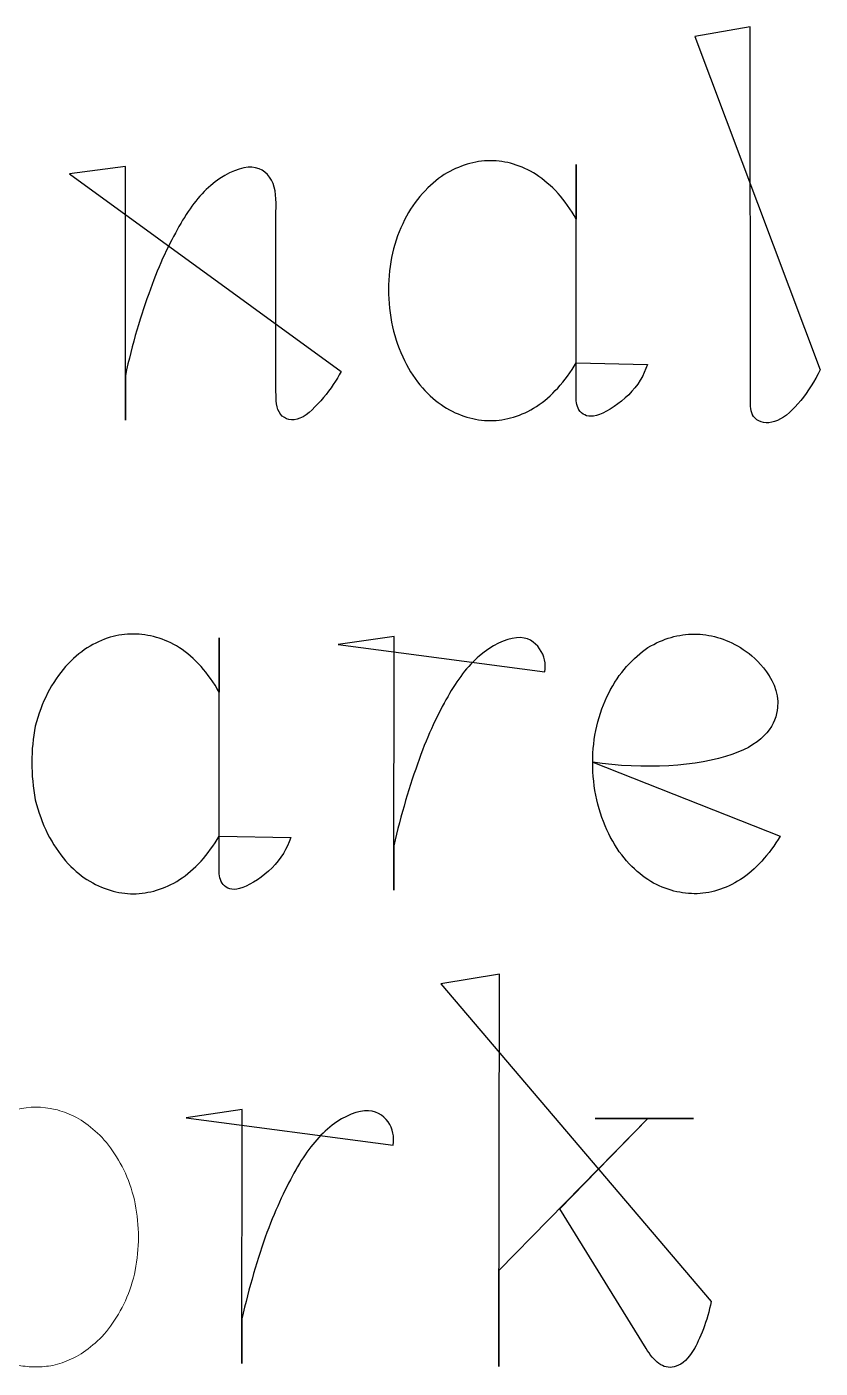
# Model space of a CAD drawing. Header units: centimetres. Extents: x -9.8 to 9.8, y -7.3 to 7.3.
# Drawn here: x -6.266 to -5.699, y 6.358 to 7.317 of the extents above; entities that cross this region are included whole.
import ezdxf

# ---------------------------------------------------------------- set-up
doc = ezdxf.new("R2010")
doc.units = ezdxf.units.CM
doc.header["$MEASUREMENT"] = 0
doc.layers.add('Layer 1', color=7, linetype='Continuous')

msp = doc.modelspace()

# ---------------------------------------------------------------- linework, layer by layer
at = {"layer": 'Layer 1', "color": 7}
for points, knots in [([(-5.78863, 7.31009), (-5.78863, 7.31009), (-5.74921, 7.31694), (-5.74921, 7.31694), (-5.74921, 7.31694), (-5.74921, 7.31694), (-5.74881, 7.0472), (-5.74881, 7.0472), (-5.74881, 7.0472), (-5.74881, 7.0432), (-5.74804, 7.03863), (-5.74442, 7.03617), (-5.74442, 7.03617), (-5.7408, 7.03368), (-5.73508, 7.03313), (-5.72955, 7.03561), (-5.72955, 7.03561), (-5.72365, 7.0381), (-5.71831, 7.04342), (-5.71299, 7.0499), (-5.71299, 7.0499), (-5.70786, 7.05638), (-5.70307, 7.06382), (-5.6991, 7.07181), (-5.6991, 7.07181), (-5.6991, 7.07181), (-5.78863, 7.31009), (-5.78863, 7.31009)], [0, 0, 0, 0, 0.125, 0.125, 0.125, 0.125, 0.25, 0.25, 0.25, 0.25, 0.375, 0.375, 0.375, 0.375, 0.5, 0.5, 0.5, 0.5, 0.625, 0.625, 0.625, 0.625, 0.75, 0.75, 0.75, 0.75, 1, 1, 1, 1]), ([(-5.78863, 7.31009), (-5.78863, 7.31009), (-5.78863, 7.31009), (-5.78863, 7.31009), (-5.78863, 7.31009), (-5.78863, 7.31009), (-5.78863, 7.31009), (-5.78863, 7.31009)], [0, 0, 0, 0, 0.333333, 0.333333, 0.333333, 0.333333, 1, 1, 1, 1]), ([(-5.87341, 7.07673), (-5.87722, 7.07025), (-5.8818, 7.06416), (-5.88656, 7.05882), (-5.88656, 7.05882), (-5.89132, 7.05369), (-5.89648, 7.04911), (-5.9018, 7.04567), (-5.9018, 7.04567), (-5.90714, 7.04205), (-5.91265, 7.03977), (-5.91818, 7.03805), (-5.91818, 7.03805), (-5.92371, 7.03633), (-5.92924, 7.03556), (-5.93474, 7.03556), (-5.93474, 7.03556), (-5.94598, 7.03556), (-5.95723, 7.03879), (-5.96808, 7.04564), (-5.96808, 7.04564), (-5.97321, 7.04908), (-5.97837, 7.05345), (-5.98332, 7.05898), (-5.98332, 7.05898), (-5.98808, 7.06451), (-5.99247, 7.07099), (-5.99607, 7.0784), (-5.99607, 7.0784), (-5.99967, 7.08581), (-6.00274, 7.09401), (-6.00464, 7.10258), (-6.00464, 7.10258), (-6.00655, 7.11134), (-6.0075, 7.12031), (-6.0075, 7.12925), (-6.0075, 7.12925), (-6.0075, 7.13819), (-6.00655, 7.14698), (-6.00464, 7.15515), (-6.00464, 7.15515), (-6.00273, 7.16372), (-5.99969, 7.17171), (-5.99607, 7.17896), (-5.99607, 7.17896), (-5.99245, 7.18602), (-5.98808, 7.19248), (-5.98332, 7.19782), (-5.98332, 7.19782), (-5.97837, 7.20335), (-5.97303, 7.20774), (-5.96771, 7.21134), (-5.96771, 7.21134), (-5.96237, 7.21457), (-5.95686, 7.21706), (-5.95133, 7.21877), (-5.95133, 7.21877), (-5.94599, 7.2203), (-5.94048, 7.22126), (-5.93477, 7.22126), (-5.93477, 7.22126), (-5.92374, 7.22126), (-5.91268, 7.21803), (-5.90201, 7.21136), (-5.90201, 7.21136), (-5.89667, 7.20774), (-5.89135, 7.20337), (-5.8864, 7.19784), (-5.8864, 7.19784), (-5.88164, 7.19271), (-5.87725, 7.18622), (-5.87344, 7.17956), (-5.87344, 7.17956), (-5.87344, 7.17956), (-5.87343, 7.21844), (-5.87343, 7.21844), (-5.87343, 7.21844), (-5.87343, 7.21844), (-5.87343, 7.05099), (-5.87343, 7.05099), (-5.87343, 7.05099), (-5.87343, 7.04737), (-5.87248, 7.04356), (-5.86962, 7.04109), (-5.86962, 7.04109), (-5.86695, 7.0386), (-5.86295, 7.03765), (-5.85666, 7.03995), (-5.85666, 7.03995), (-5.85057, 7.04223), (-5.84219, 7.04776), (-5.83589, 7.05405), (-5.83589, 7.05405), (-5.82941, 7.06053), (-5.82504, 7.06778), (-5.82255, 7.07556), (-5.82255, 7.07556), (-5.82255, 7.07556), (-5.87341, 7.07673), (-5.87341, 7.07673)], [0, 0, 0, 0, 0.038462, 0.038462, 0.038462, 0.038462, 0.076923, 0.076923, 0.076923, 0.076923, 0.115385, 0.115385, 0.115385, 0.115385, 0.153846, 0.153846, 0.153846, 0.153846, 0.192308, 0.192308, 0.192308, 0.192308, 0.230769, 0.230769, 0.230769, 0.230769, 0.269231, 0.269231, 0.269231, 0.269231, 0.307692, 0.307692, 0.307692, 0.307692, 0.346154, 0.346154, 0.346154, 0.346154, 0.384615, 0.384615, 0.384615, 0.384615, 0.423077, 0.423077, 0.423077, 0.423077, 0.461538, 0.461538, 0.461538, 0.461538, 0.5, 0.5, 0.5, 0.5, 0.538462, 0.538462, 0.538462, 0.538462, 0.576923, 0.576923, 0.576923, 0.576923, 0.615385, 0.615385, 0.615385, 0.615385, 0.653846, 0.653846, 0.653846, 0.653846, 0.692308, 0.692308, 0.692308, 0.692308, 0.730769, 0.730769, 0.730769, 0.730769, 0.769231, 0.769231, 0.769231, 0.769231, 0.807692, 0.807692, 0.807692, 0.807692, 0.846154, 0.846154, 0.846154, 0.846154, 0.884615, 0.884615, 0.884615, 0.884615, 0.923077, 0.923077, 0.923077, 0.923077, 1, 1, 1, 1]), ([(-6.23554, 7.21177), (-6.23554, 7.21177), (-6.19553, 7.21709), (-6.19553, 7.21709), (-6.19553, 7.21709), (-6.19553, 7.21709), (-6.19553, 7.03574), (-6.19553, 7.03574), (-6.19553, 7.03574), (-6.19553, 7.03574), (-6.19554, 7.06776), (-6.19554, 7.06776), (-6.19554, 7.06776), (-6.19078, 7.08985), (-6.1843, 7.11158), (-6.17763, 7.12949), (-6.17763, 7.12949), (-6.17133, 7.14759), (-6.16411, 7.16206), (-6.15726, 7.17426), (-6.15726, 7.17426), (-6.15041, 7.18627), (-6.14316, 7.19617), (-6.13459, 7.2036), (-6.13459, 7.2036), (-6.12602, 7.21082), (-6.11591, 7.2158), (-6.10792, 7.21656), (-6.10792, 7.21656), (-6.10011, 7.21712), (-6.0944, 7.21333), (-6.09115, 7.20741), (-6.09115, 7.20741), (-6.08753, 7.20132), (-6.08792, 7.19294), (-6.08792, 7.18474), (-6.08792, 7.18474), (-6.08792, 7.18474), (-6.08792, 7.05615), (-6.08792, 7.05615), (-6.08792, 7.05615), (-6.08792, 7.05043), (-6.08792, 7.04414), (-6.08469, 7.04014), (-6.08469, 7.04014), (-6.08144, 7.03614), (-6.07649, 7.03482), (-6.07077, 7.03728), (-6.07077, 7.03728), (-6.06505, 7.03956), (-6.05915, 7.04604), (-6.054, 7.05194), (-6.054, 7.05194), (-6.04884, 7.05824), (-6.04466, 7.06432), (-6.04143, 7.07062), (-6.04143, 7.07062), (-6.04143, 7.07062), (-6.23554, 7.21177), (-6.23554, 7.21177)], [0, 0, 0, 0, 0.0625, 0.0625, 0.0625, 0.0625, 0.125, 0.125, 0.125, 0.125, 0.1875, 0.1875, 0.1875, 0.1875, 0.25, 0.25, 0.25, 0.25, 0.3125, 0.3125, 0.3125, 0.3125, 0.375, 0.375, 0.375, 0.375, 0.4375, 0.4375, 0.4375, 0.4375, 0.5, 0.5, 0.5, 0.5, 0.5625, 0.5625, 0.5625, 0.5625, 0.625, 0.625, 0.625, 0.625, 0.6875, 0.6875, 0.6875, 0.6875, 0.75, 0.75, 0.75, 0.75, 0.8125, 0.8125, 0.8125, 0.8125, 0.875, 0.875, 0.875, 0.875, 1, 1, 1, 1]), ([(-6.23554, 7.21177), (-6.23554, 7.21177), (-6.23554, 7.21177), (-6.23554, 7.21177), (-6.23554, 7.21177), (-6.23554, 7.21177), (-6.23554, 7.21177), (-6.23554, 7.21177)], [0, 0, 0, 0, 0.333333, 0.333333, 0.333333, 0.333333, 1, 1, 1, 1]), ([(-5.87341, 7.07673), (-5.87341, 7.07673), (-5.87341, 7.07673), (-5.87341, 7.07673), (-5.87341, 7.07673), (-5.87341, 7.07673), (-5.87341, 7.07673), (-5.87341, 7.07673)], [0, 0, 0, 0, 0.333333, 0.333333, 0.333333, 0.333333, 1, 1, 1, 1]), ([(-6.12849, 6.73857), (-6.1323, 6.73209), (-6.13688, 6.726), (-6.14145, 6.72066), (-6.14145, 6.72066), (-6.1464, 6.71553), (-6.15156, 6.71095), (-6.15688, 6.70751), (-6.15688, 6.70751), (-6.1622, 6.70389), (-6.16773, 6.70161), (-6.17326, 6.69989), (-6.17326, 6.69989), (-6.1786, 6.69836), (-6.18432, 6.6974), (-6.18982, 6.6974), (-6.18982, 6.6974), (-6.20085, 6.6974), (-6.2121, 6.70065), (-6.22297, 6.70751), (-6.22297, 6.70751), (-6.22831, 6.71092), (-6.23345, 6.71532), (-6.23821, 6.72085), (-6.23821, 6.72085), (-6.24297, 6.72638), (-6.24734, 6.73286), (-6.25117, 6.74027), (-6.25117, 6.74027), (-6.25479, 6.7477), (-6.25765, 6.75588), (-6.25993, 6.76448), (-6.25993, 6.76448), (-6.26144, 6.77324), (-6.26242, 6.78218), (-6.26242, 6.79115), (-6.26242, 6.79115), (-6.26242, 6.80012), (-6.26147, 6.80888), (-6.25993, 6.81705), (-6.25993, 6.81705), (-6.25765, 6.82562), (-6.25477, 6.83361), (-6.25117, 6.84068), (-6.25117, 6.84068), (-6.24736, 6.8479), (-6.24297, 6.85439), (-6.23821, 6.85973), (-6.23821, 6.85973), (-6.23326, 6.86526), (-6.2281, 6.86963), (-6.22278, 6.87325), (-6.22278, 6.87325), (-6.21744, 6.87648), (-6.21193, 6.87897), (-6.2064, 6.88068), (-6.2064, 6.88068), (-6.20087, 6.88221), (-6.19537, 6.88296), (-6.18984, 6.88296), (-6.18984, 6.88296), (-6.17899, 6.88296), (-6.16775, 6.87992), (-6.15687, 6.87325), (-6.15687, 6.87325), (-6.15153, 6.86963), (-6.14639, 6.86526), (-6.14144, 6.85973), (-6.14144, 6.85973), (-6.13686, 6.8546), (-6.1321, 6.84811), (-6.12848, 6.84145), (-6.12848, 6.84145), (-6.12848, 6.84145), (-6.12848, 6.88032), (-6.12848, 6.88032), (-6.12848, 6.88032), (-6.12848, 6.88032), (-6.12848, 6.71287), (-6.12848, 6.71287), (-6.12848, 6.71287), (-6.12848, 6.70925), (-6.12734, 6.70544), (-6.12467, 6.70297), (-6.12467, 6.70297), (-6.12181, 6.70048), (-6.118, 6.69953), (-6.11171, 6.70183), (-6.11171, 6.70183), (-6.10542, 6.70413), (-6.09705, 6.70964), (-6.09075, 6.71593), (-6.09075, 6.71593), (-6.08427, 6.72241), (-6.08009, 6.72964), (-6.07741, 6.73747), (-6.07741, 6.73747), (-6.07741, 6.73747), (-6.12849, 6.73857), (-6.12849, 6.73857)], [0, 0, 0, 0, 0.038462, 0.038462, 0.038462, 0.038462, 0.076923, 0.076923, 0.076923, 0.076923, 0.115385, 0.115385, 0.115385, 0.115385, 0.153846, 0.153846, 0.153846, 0.153846, 0.192308, 0.192308, 0.192308, 0.192308, 0.230769, 0.230769, 0.230769, 0.230769, 0.269231, 0.269231, 0.269231, 0.269231, 0.307692, 0.307692, 0.307692, 0.307692, 0.346154, 0.346154, 0.346154, 0.346154, 0.384615, 0.384615, 0.384615, 0.384615, 0.423077, 0.423077, 0.423077, 0.423077, 0.461538, 0.461538, 0.461538, 0.461538, 0.5, 0.5, 0.5, 0.5, 0.538462, 0.538462, 0.538462, 0.538462, 0.576923, 0.576923, 0.576923, 0.576923, 0.615385, 0.615385, 0.615385, 0.615385, 0.653846, 0.653846, 0.653846, 0.653846, 0.692308, 0.692308, 0.692308, 0.692308, 0.730769, 0.730769, 0.730769, 0.730769, 0.769231, 0.769231, 0.769231, 0.769231, 0.807692, 0.807692, 0.807692, 0.807692, 0.846154, 0.846154, 0.846154, 0.846154, 0.884615, 0.884615, 0.884615, 0.884615, 0.923077, 0.923077, 0.923077, 0.923077, 1, 1, 1, 1]), ([(-5.86161, 6.79135), (-5.82541, 6.78582), (-5.78599, 6.78849), (-5.76218, 6.79688), (-5.76218, 6.79688), (-5.73837, 6.80508), (-5.73035, 6.81879), (-5.72961, 6.83059), (-5.72961, 6.83059), (-5.72829, 6.84221), (-5.734, 6.85173), (-5.73953, 6.85879), (-5.73953, 6.85879), (-5.74525, 6.86564), (-5.75056, 6.86982), (-5.75609, 6.87326), (-5.75609, 6.87326), (-5.76694, 6.87993), (-5.778, 6.88297), (-5.78906, 6.88297), (-5.78906, 6.88297), (-5.80009, 6.88297), (-5.81115, 6.87993), (-5.82219, 6.87326), (-5.82219, 6.87326), (-5.82732, 6.86964), (-5.83248, 6.86527), (-5.83743, 6.85974), (-5.83743, 6.85974), (-5.84219, 6.8544), (-5.84658, 6.84791), (-5.85018, 6.84069), (-5.85018, 6.84069), (-5.8538, 6.83365), (-5.85685, 6.82564), (-5.85875, 6.81706), (-5.85875, 6.81706), (-5.86066, 6.80886), (-5.86161, 6.8001), (-5.86161, 6.79116), (-5.86161, 6.79116), (-5.86161, 6.78222), (-5.86066, 6.77325), (-5.85875, 6.76449), (-5.85875, 6.76449), (-5.85684, 6.75592), (-5.85378, 6.74772), (-5.85018, 6.74028), (-5.85018, 6.74028), (-5.84658, 6.73284), (-5.84219, 6.72636), (-5.83743, 6.72086), (-5.83743, 6.72086), (-5.83248, 6.71533), (-5.82732, 6.71094), (-5.82219, 6.70752), (-5.82219, 6.70752), (-5.81685, 6.7039), (-5.81134, 6.70162), (-5.80563, 6.6999), (-5.80563, 6.6999), (-5.80013, 6.69837), (-5.7946, 6.69741), (-5.78907, 6.69741), (-5.78907, 6.69741), (-5.77801, 6.69741), (-5.76677, 6.70066), (-5.7561, 6.70752), (-5.7561, 6.70752), (-5.75076, 6.71093), (-5.74562, 6.71551), (-5.74086, 6.72067), (-5.74086, 6.72067), (-5.7361, 6.72601), (-5.73152, 6.7321), (-5.72771, 6.73858), (-5.72771, 6.73858), (-5.72771, 6.73858), (-5.86161, 6.79135), (-5.86161, 6.79135)], [0, 0, 0, 0, 0.047619, 0.047619, 0.047619, 0.047619, 0.095238, 0.095238, 0.095238, 0.095238, 0.142857, 0.142857, 0.142857, 0.142857, 0.190476, 0.190476, 0.190476, 0.190476, 0.238095, 0.238095, 0.238095, 0.238095, 0.285714, 0.285714, 0.285714, 0.285714, 0.333333, 0.333333, 0.333333, 0.333333, 0.380952, 0.380952, 0.380952, 0.380952, 0.428571, 0.428571, 0.428571, 0.428571, 0.47619, 0.47619, 0.47619, 0.47619, 0.52381, 0.52381, 0.52381, 0.52381, 0.571429, 0.571429, 0.571429, 0.571429, 0.619048, 0.619048, 0.619048, 0.619048, 0.666667, 0.666667, 0.666667, 0.666667, 0.714286, 0.714286, 0.714286, 0.714286, 0.761905, 0.761905, 0.761905, 0.761905, 0.809524, 0.809524, 0.809524, 0.809524, 0.857143, 0.857143, 0.857143, 0.857143, 0.904762, 0.904762, 0.904762, 0.904762, 1, 1, 1, 1]), ([(-6.04353, 6.87554), (-6.04353, 6.87554), (-6.00352, 6.88126), (-6.00352, 6.88126), (-6.00352, 6.88126), (-6.00352, 6.88126), (-6.00371, 6.69991), (-6.00371, 6.69991), (-6.00371, 6.69991), (-6.00371, 6.69991), (-6.00371, 6.73171), (-6.00371, 6.73171), (-6.00371, 6.73171), (-5.99876, 6.7538), (-5.99228, 6.77515), (-5.98561, 6.79344), (-5.98561, 6.79344), (-5.97931, 6.81154), (-5.97209, 6.82601), (-5.96524, 6.83821), (-5.96524, 6.83821), (-5.95839, 6.85041), (-5.95114, 6.85993), (-5.94257, 6.86737), (-5.94257, 6.86737), (-5.934, 6.8748), (-5.92389, 6.87975), (-5.91609, 6.88033), (-5.91609, 6.88033), (-5.90828, 6.8811), (-5.90294, 6.87729), (-5.89953, 6.87252), (-5.89953, 6.87252), (-5.89612, 6.86739), (-5.89477, 6.86167), (-5.89591, 6.85596), (-5.89591, 6.85596), (-5.89591, 6.85596), (-6.04353, 6.87554), (-6.04353, 6.87554)], [0, 0, 0, 0, 0.090909, 0.090909, 0.090909, 0.090909, 0.181818, 0.181818, 0.181818, 0.181818, 0.272727, 0.272727, 0.272727, 0.272727, 0.363636, 0.363636, 0.363636, 0.363636, 0.454545, 0.454545, 0.454545, 0.454545, 0.545455, 0.545455, 0.545455, 0.545455, 0.636364, 0.636364, 0.636364, 0.636364, 0.727273, 0.727273, 0.727273, 0.727273, 0.818182, 0.818182, 0.818182, 0.818182, 1, 1, 1, 1]), ([(-6.04353, 6.87554), (-6.04353, 6.87554), (-6.04353, 6.87554), (-6.04353, 6.87554), (-6.04353, 6.87554), (-6.04353, 6.87554), (-6.04353, 6.87554), (-6.04353, 6.87554)], [0, 0, 0, 0, 0.333333, 0.333333, 0.333333, 0.333333, 1, 1, 1, 1]), ([(-5.86161, 6.79135), (-5.86161, 6.79135), (-5.86161, 6.79135), (-5.86161, 6.79135), (-5.86161, 6.79135), (-5.86161, 6.79135), (-5.86161, 6.79135), (-5.86161, 6.79135)], [0, 0, 0, 0, 0.333333, 0.333333, 0.333333, 0.333333, 1, 1, 1, 1]), ([(-6.12849, 6.73857), (-6.12849, 6.73857), (-6.12849, 6.73857), (-6.12849, 6.73857), (-6.12849, 6.73857), (-6.12849, 6.73857), (-6.12849, 6.73857), (-6.12849, 6.73857)], [0, 0, 0, 0, 0.333333, 0.333333, 0.333333, 0.333333, 1, 1, 1, 1]), ([(-5.97016, 6.63305), (-5.97016, 6.63305), (-5.92825, 6.6399), (-5.92825, 6.6399), (-5.92825, 6.6399), (-5.92825, 6.6399), (-5.92862, 6.35949), (-5.92862, 6.35949), (-5.92862, 6.35949), (-5.92862, 6.35949), (-5.92862, 6.42826), (-5.92862, 6.42826), (-5.92862, 6.42826), (-5.92862, 6.42826), (-5.82213, 6.53685), (-5.82213, 6.53685), (-5.82213, 6.53685), (-5.82213, 6.53685), (-5.85986, 6.53685), (-5.85986, 6.53685), (-5.85986, 6.53685), (-5.85986, 6.53685), (-5.78956, 6.53685), (-5.78956, 6.53685), (-5.78956, 6.53685), (-5.78956, 6.53685), (-5.82213, 6.53685), (-5.82213, 6.53685), (-5.82213, 6.53685), (-5.82213, 6.53685), (-5.88518, 6.47227), (-5.88518, 6.47227), (-5.88518, 6.47227), (-5.88518, 6.47227), (-5.82345, 6.37244), (-5.82345, 6.37244), (-5.82345, 6.37244), (-5.82078, 6.36805), (-5.81773, 6.36405), (-5.8143, 6.36159), (-5.8143, 6.36159), (-5.81105, 6.35931), (-5.80745, 6.35834), (-5.80343, 6.35931), (-5.80343, 6.35931), (-5.79943, 6.36026), (-5.79486, 6.36272), (-5.78991, 6.37093), (-5.78991, 6.37093), (-5.78496, 6.37892), (-5.77962, 6.39247), (-5.77697, 6.40599), (-5.77697, 6.40599), (-5.77697, 6.40599), (-5.97016, 6.63305), (-5.97016, 6.63305)], [0, 0, 0, 0, 0.066667, 0.066667, 0.066667, 0.066667, 0.133333, 0.133333, 0.133333, 0.133333, 0.2, 0.2, 0.2, 0.2, 0.266667, 0.266667, 0.266667, 0.266667, 0.333333, 0.333333, 0.333333, 0.333333, 0.4, 0.4, 0.4, 0.4, 0.466667, 0.466667, 0.466667, 0.466667, 0.533333, 0.533333, 0.533333, 0.533333, 0.6, 0.6, 0.6, 0.6, 0.666667, 0.666667, 0.666667, 0.666667, 0.733333, 0.733333, 0.733333, 0.733333, 0.8, 0.8, 0.8, 0.8, 0.866667, 0.866667, 0.866667, 0.866667, 1, 1, 1, 1]), ([(-5.97016, 6.63305), (-5.97016, 6.63305), (-5.97016, 6.63305), (-5.97016, 6.63305), (-5.97016, 6.63305), (-5.97016, 6.63305), (-5.97016, 6.63305), (-5.97016, 6.63305)], [0, 0, 0, 0, 0.333333, 0.333333, 0.333333, 0.333333, 1, 1, 1, 1]), ([(-6.15209, 6.53722), (-6.15209, 6.53722), (-6.11208, 6.54312), (-6.11208, 6.54312), (-6.11208, 6.54312), (-6.11208, 6.54312), (-6.11227, 6.36177), (-6.11227, 6.36177), (-6.11227, 6.36177), (-6.11227, 6.36177), (-6.11227, 6.39357), (-6.11227, 6.39357), (-6.11227, 6.39357), (-6.10732, 6.41566), (-6.10084, 6.4372), (-6.09436, 6.4553), (-6.09436, 6.4553), (-6.08769, 6.4734), (-6.08063, 6.48787), (-6.07378, 6.50007), (-6.07378, 6.50007), (-6.06672, 6.51227), (-6.05986, 6.52179), (-6.05111, 6.52923), (-6.05111, 6.52923), (-6.04254, 6.53666), (-6.03243, 6.54161), (-6.02463, 6.54219), (-6.02463, 6.54219), (-6.01682, 6.54296), (-6.01129, 6.53915), (-6.00786, 6.53438), (-6.00786, 6.53438), (-6.00442, 6.52943), (-6.00328, 6.52353), (-6.00424, 6.51782), (-6.00424, 6.51782), (-6.00424, 6.51782), (-6.15209, 6.53722), (-6.15209, 6.53722)], [0, 0, 0, 0, 0.090909, 0.090909, 0.090909, 0.090909, 0.181818, 0.181818, 0.181818, 0.181818, 0.272727, 0.272727, 0.272727, 0.272727, 0.363636, 0.363636, 0.363636, 0.363636, 0.454545, 0.454545, 0.454545, 0.454545, 0.545455, 0.545455, 0.545455, 0.545455, 0.636364, 0.636364, 0.636364, 0.636364, 0.727273, 0.727273, 0.727273, 0.727273, 0.818182, 0.818182, 0.818182, 0.818182, 1, 1, 1, 1]), ([(-6.15209, 6.53722), (-6.15209, 6.53722), (-6.15209, 6.53722), (-6.15209, 6.53722), (-6.15209, 6.53722), (-6.15209, 6.53722), (-6.15209, 6.53722), (-6.15209, 6.53722)], [0, 0, 0, 0, 0.333333, 0.333333, 0.333333, 0.333333, 1, 1, 1, 1])]:
    msp.add_open_spline(points, degree=3, knots=knots, dxfattribs=at)
at = {"layer": 'Layer 1', "lineweight": 0}
for points, knots in [([(-5.78863, 7.31009), (-5.78863, 7.31009), (-5.74921, 7.31694), (-5.74921, 7.31694), (-5.74921, 7.31694), (-5.74921, 7.31694), (-5.74881, 7.0472), (-5.74881, 7.0472), (-5.74881, 7.0472), (-5.74881, 7.0432), (-5.74804, 7.03863), (-5.74442, 7.03617), (-5.74442, 7.03617), (-5.7408, 7.03368), (-5.73508, 7.03313), (-5.72955, 7.03561), (-5.72955, 7.03561), (-5.72365, 7.0381), (-5.71831, 7.04342), (-5.71299, 7.0499), (-5.71299, 7.0499), (-5.70786, 7.05638), (-5.70307, 7.06382), (-5.6991, 7.07181)], [0, 0, 0, 0, 0.142857, 0.142857, 0.142857, 0.142857, 0.285714, 0.285714, 0.285714, 0.285714, 0.428571, 0.428571, 0.428571, 0.428571, 0.571429, 0.571429, 0.571429, 0.571429, 0.714286, 0.714286, 0.714286, 0.714286, 1, 1, 1, 1]), ([(-5.78863, 7.31009), (-5.78863, 7.31009), (-5.78863, 7.31009), (-5.78863, 7.31009), (-5.78863, 7.31009), (-5.78863, 7.31009), (-5.78863, 7.31009), (-5.78863, 7.31009)], [0, 0, 0, 0, 0.333333, 0.333333, 0.333333, 0.333333, 1, 1, 1, 1]), ([(-5.87341, 7.07673), (-5.87722, 7.07025), (-5.8818, 7.06416), (-5.88656, 7.05882), (-5.88656, 7.05882), (-5.89132, 7.05369), (-5.89648, 7.04911), (-5.9018, 7.04567), (-5.9018, 7.04567), (-5.90714, 7.04205), (-5.91265, 7.03977), (-5.91818, 7.03805), (-5.91818, 7.03805), (-5.92371, 7.03633), (-5.92924, 7.03556), (-5.93474, 7.03556), (-5.93474, 7.03556), (-5.94598, 7.03556), (-5.95723, 7.03879), (-5.96808, 7.04564), (-5.96808, 7.04564), (-5.97321, 7.04908), (-5.97837, 7.05345), (-5.98332, 7.05898), (-5.98332, 7.05898), (-5.98808, 7.06451), (-5.99247, 7.07099), (-5.99607, 7.0784), (-5.99607, 7.0784), (-5.99967, 7.08581), (-6.00274, 7.09401), (-6.00464, 7.10258), (-6.00464, 7.10258), (-6.00655, 7.11134), (-6.0075, 7.12031), (-6.0075, 7.12925), (-6.0075, 7.12925), (-6.0075, 7.13819), (-6.00655, 7.14698), (-6.00464, 7.15515), (-6.00464, 7.15515), (-6.00273, 7.16372), (-5.99969, 7.17171), (-5.99607, 7.17896), (-5.99607, 7.17896), (-5.99245, 7.18602), (-5.98808, 7.19248), (-5.98332, 7.19782), (-5.98332, 7.19782), (-5.97837, 7.20335), (-5.97303, 7.20774), (-5.96771, 7.21134), (-5.96771, 7.21134), (-5.96237, 7.21457), (-5.95686, 7.21706), (-5.95133, 7.21877), (-5.95133, 7.21877), (-5.94599, 7.2203), (-5.94048, 7.22126), (-5.93477, 7.22126), (-5.93477, 7.22126), (-5.92374, 7.22126), (-5.91268, 7.21803), (-5.90201, 7.21136), (-5.90201, 7.21136), (-5.89667, 7.20774), (-5.89135, 7.20337), (-5.8864, 7.19784), (-5.8864, 7.19784), (-5.88164, 7.19271), (-5.87725, 7.18622), (-5.87344, 7.17956), (-5.87344, 7.17956), (-5.87344, 7.17956), (-5.87343, 7.21844), (-5.87343, 7.21844), (-5.87343, 7.21844), (-5.87343, 7.21844), (-5.87343, 7.05099), (-5.87343, 7.05099), (-5.87343, 7.05099), (-5.87343, 7.04737), (-5.87248, 7.04356), (-5.86962, 7.04109), (-5.86962, 7.04109), (-5.86695, 7.0386), (-5.86295, 7.03765), (-5.85666, 7.03995), (-5.85666, 7.03995), (-5.85057, 7.04223), (-5.84219, 7.04776), (-5.83589, 7.05405), (-5.83589, 7.05405), (-5.82941, 7.06053), (-5.82504, 7.06778), (-5.82255, 7.07556)], [0, 0, 0, 0, 0.04, 0.04, 0.04, 0.04, 0.08, 0.08, 0.08, 0.08, 0.12, 0.12, 0.12, 0.12, 0.16, 0.16, 0.16, 0.16, 0.2, 0.2, 0.2, 0.2, 0.24, 0.24, 0.24, 0.24, 0.28, 0.28, 0.28, 0.28, 0.32, 0.32, 0.32, 0.32, 0.36, 0.36, 0.36, 0.36, 0.4, 0.4, 0.4, 0.4, 0.44, 0.44, 0.44, 0.44, 0.48, 0.48, 0.48, 0.48, 0.52, 0.52, 0.52, 0.52, 0.56, 0.56, 0.56, 0.56, 0.6, 0.6, 0.6, 0.6, 0.64, 0.64, 0.64, 0.64, 0.68, 0.68, 0.68, 0.68, 0.72, 0.72, 0.72, 0.72, 0.76, 0.76, 0.76, 0.76, 0.8, 0.8, 0.8, 0.8, 0.84, 0.84, 0.84, 0.84, 0.88, 0.88, 0.88, 0.88, 0.92, 0.92, 0.92, 0.92, 1, 1, 1, 1]), ([(-6.23554, 7.21177), (-6.23554, 7.21177), (-6.19553, 7.21709), (-6.19553, 7.21709), (-6.19553, 7.21709), (-6.19553, 7.21709), (-6.19553, 7.03574), (-6.19553, 7.03574), (-6.19553, 7.03574), (-6.19553, 7.03574), (-6.19554, 7.06776), (-6.19554, 7.06776), (-6.19554, 7.06776), (-6.19078, 7.08985), (-6.1843, 7.11158), (-6.17763, 7.12949), (-6.17763, 7.12949), (-6.17133, 7.14759), (-6.16411, 7.16206), (-6.15726, 7.17426), (-6.15726, 7.17426), (-6.15041, 7.18627), (-6.14316, 7.19617), (-6.13459, 7.2036), (-6.13459, 7.2036), (-6.12602, 7.21082), (-6.11591, 7.2158), (-6.10792, 7.21656), (-6.10792, 7.21656), (-6.10011, 7.21712), (-6.0944, 7.21333), (-6.09115, 7.20741), (-6.09115, 7.20741), (-6.08753, 7.20132), (-6.08792, 7.19294), (-6.08792, 7.18474), (-6.08792, 7.18474), (-6.08792, 7.18474), (-6.08792, 7.05615), (-6.08792, 7.05615), (-6.08792, 7.05615), (-6.08792, 7.05043), (-6.08792, 7.04414), (-6.08469, 7.04014), (-6.08469, 7.04014), (-6.08144, 7.03614), (-6.07649, 7.03482), (-6.07077, 7.03728), (-6.07077, 7.03728), (-6.06505, 7.03956), (-6.05915, 7.04604), (-6.054, 7.05194), (-6.054, 7.05194), (-6.04884, 7.05824), (-6.04466, 7.06432), (-6.04143, 7.07062)], [0, 0, 0, 0, 0.066667, 0.066667, 0.066667, 0.066667, 0.133333, 0.133333, 0.133333, 0.133333, 0.2, 0.2, 0.2, 0.2, 0.266667, 0.266667, 0.266667, 0.266667, 0.333333, 0.333333, 0.333333, 0.333333, 0.4, 0.4, 0.4, 0.4, 0.466667, 0.466667, 0.466667, 0.466667, 0.533333, 0.533333, 0.533333, 0.533333, 0.6, 0.6, 0.6, 0.6, 0.666667, 0.666667, 0.666667, 0.666667, 0.733333, 0.733333, 0.733333, 0.733333, 0.8, 0.8, 0.8, 0.8, 0.866667, 0.866667, 0.866667, 0.866667, 1, 1, 1, 1]), ([(-6.23554, 7.21177), (-6.23554, 7.21177), (-6.23554, 7.21177), (-6.23554, 7.21177), (-6.23554, 7.21177), (-6.23554, 7.21177), (-6.23554, 7.21177), (-6.23554, 7.21177)], [0, 0, 0, 0, 0.333333, 0.333333, 0.333333, 0.333333, 1, 1, 1, 1]), ([(-5.87341, 7.07673), (-5.87341, 7.07673), (-5.87341, 7.07673), (-5.87341, 7.07673), (-5.87341, 7.07673), (-5.87341, 7.07673), (-5.87341, 7.07673), (-5.87341, 7.07673)], [0, 0, 0, 0, 0.333333, 0.333333, 0.333333, 0.333333, 1, 1, 1, 1]), ([(-6.12849, 6.73857), (-6.1323, 6.73209), (-6.13688, 6.726), (-6.14145, 6.72066), (-6.14145, 6.72066), (-6.1464, 6.71553), (-6.15156, 6.71095), (-6.15688, 6.70751), (-6.15688, 6.70751), (-6.1622, 6.70389), (-6.16773, 6.70161), (-6.17326, 6.69989), (-6.17326, 6.69989), (-6.1786, 6.69836), (-6.18432, 6.6974), (-6.18982, 6.6974), (-6.18982, 6.6974), (-6.20085, 6.6974), (-6.2121, 6.70065), (-6.22297, 6.70751), (-6.22297, 6.70751), (-6.22831, 6.71092), (-6.23345, 6.71532), (-6.23821, 6.72085), (-6.23821, 6.72085), (-6.24297, 6.72638), (-6.24734, 6.73286), (-6.25117, 6.74027), (-6.25117, 6.74027), (-6.25479, 6.7477), (-6.25765, 6.75588), (-6.25993, 6.76448), (-6.25993, 6.76448), (-6.26144, 6.77324), (-6.26242, 6.78218), (-6.26242, 6.79115), (-6.26242, 6.79115), (-6.26242, 6.80012), (-6.26147, 6.80888), (-6.25993, 6.81705), (-6.25993, 6.81705), (-6.25765, 6.82562), (-6.25477, 6.83361), (-6.25117, 6.84068), (-6.25117, 6.84068), (-6.24736, 6.8479), (-6.24297, 6.85439), (-6.23821, 6.85973), (-6.23821, 6.85973), (-6.23326, 6.86526), (-6.2281, 6.86963), (-6.22278, 6.87325), (-6.22278, 6.87325), (-6.21744, 6.87648), (-6.21193, 6.87897), (-6.2064, 6.88068), (-6.2064, 6.88068), (-6.20087, 6.88221), (-6.19537, 6.88296), (-6.18984, 6.88296), (-6.18984, 6.88296), (-6.17899, 6.88296), (-6.16775, 6.87992), (-6.15687, 6.87325), (-6.15687, 6.87325), (-6.15153, 6.86963), (-6.14639, 6.86526), (-6.14144, 6.85973), (-6.14144, 6.85973), (-6.13686, 6.8546), (-6.1321, 6.84811), (-6.12848, 6.84145), (-6.12848, 6.84145), (-6.12848, 6.84145), (-6.12848, 6.88032), (-6.12848, 6.88032), (-6.12848, 6.88032), (-6.12848, 6.88032), (-6.12848, 6.71287), (-6.12848, 6.71287), (-6.12848, 6.71287), (-6.12848, 6.70925), (-6.12734, 6.70544), (-6.12467, 6.70297), (-6.12467, 6.70297), (-6.12181, 6.70048), (-6.118, 6.69953), (-6.11171, 6.70183), (-6.11171, 6.70183), (-6.10542, 6.70413), (-6.09705, 6.70964), (-6.09075, 6.71593), (-6.09075, 6.71593), (-6.08427, 6.72241), (-6.08009, 6.72964), (-6.07741, 6.73747)], [0, 0, 0, 0, 0.04, 0.04, 0.04, 0.04, 0.08, 0.08, 0.08, 0.08, 0.12, 0.12, 0.12, 0.12, 0.16, 0.16, 0.16, 0.16, 0.2, 0.2, 0.2, 0.2, 0.24, 0.24, 0.24, 0.24, 0.28, 0.28, 0.28, 0.28, 0.32, 0.32, 0.32, 0.32, 0.36, 0.36, 0.36, 0.36, 0.4, 0.4, 0.4, 0.4, 0.44, 0.44, 0.44, 0.44, 0.48, 0.48, 0.48, 0.48, 0.52, 0.52, 0.52, 0.52, 0.56, 0.56, 0.56, 0.56, 0.6, 0.6, 0.6, 0.6, 0.64, 0.64, 0.64, 0.64, 0.68, 0.68, 0.68, 0.68, 0.72, 0.72, 0.72, 0.72, 0.76, 0.76, 0.76, 0.76, 0.8, 0.8, 0.8, 0.8, 0.84, 0.84, 0.84, 0.84, 0.88, 0.88, 0.88, 0.88, 0.92, 0.92, 0.92, 0.92, 1, 1, 1, 1]), ([(-5.86161, 6.79135), (-5.82541, 6.78582), (-5.78599, 6.78849), (-5.76218, 6.79688), (-5.76218, 6.79688), (-5.73837, 6.80508), (-5.73035, 6.81879), (-5.72961, 6.83059), (-5.72961, 6.83059), (-5.72829, 6.84221), (-5.734, 6.85173), (-5.73953, 6.85879), (-5.73953, 6.85879), (-5.74525, 6.86564), (-5.75056, 6.86982), (-5.75609, 6.87326), (-5.75609, 6.87326), (-5.76694, 6.87993), (-5.778, 6.88297), (-5.78906, 6.88297), (-5.78906, 6.88297), (-5.80009, 6.88297), (-5.81115, 6.87993), (-5.82219, 6.87326), (-5.82219, 6.87326), (-5.82732, 6.86964), (-5.83248, 6.86527), (-5.83743, 6.85974), (-5.83743, 6.85974), (-5.84219, 6.8544), (-5.84658, 6.84791), (-5.85018, 6.84069), (-5.85018, 6.84069), (-5.8538, 6.83365), (-5.85685, 6.82564), (-5.85875, 6.81706), (-5.85875, 6.81706), (-5.86066, 6.80886), (-5.86161, 6.8001), (-5.86161, 6.79116), (-5.86161, 6.79116), (-5.86161, 6.78222), (-5.86066, 6.77325), (-5.85875, 6.76449), (-5.85875, 6.76449), (-5.85684, 6.75592), (-5.85378, 6.74772), (-5.85018, 6.74028), (-5.85018, 6.74028), (-5.84658, 6.73284), (-5.84219, 6.72636), (-5.83743, 6.72086), (-5.83743, 6.72086), (-5.83248, 6.71533), (-5.82732, 6.71094), (-5.82219, 6.70752), (-5.82219, 6.70752), (-5.81685, 6.7039), (-5.81134, 6.70162), (-5.80563, 6.6999), (-5.80563, 6.6999), (-5.80013, 6.69837), (-5.7946, 6.69741), (-5.78907, 6.69741), (-5.78907, 6.69741), (-5.77801, 6.69741), (-5.76677, 6.70066), (-5.7561, 6.70752), (-5.7561, 6.70752), (-5.75076, 6.71093), (-5.74562, 6.71551), (-5.74086, 6.72067), (-5.74086, 6.72067), (-5.7361, 6.72601), (-5.73152, 6.7321), (-5.72771, 6.73858)], [0, 0, 0, 0, 0.05, 0.05, 0.05, 0.05, 0.1, 0.1, 0.1, 0.1, 0.15, 0.15, 0.15, 0.15, 0.2, 0.2, 0.2, 0.2, 0.25, 0.25, 0.25, 0.25, 0.3, 0.3, 0.3, 0.3, 0.35, 0.35, 0.35, 0.35, 0.4, 0.4, 0.4, 0.4, 0.45, 0.45, 0.45, 0.45, 0.5, 0.5, 0.5, 0.5, 0.55, 0.55, 0.55, 0.55, 0.6, 0.6, 0.6, 0.6, 0.65, 0.65, 0.65, 0.65, 0.7, 0.7, 0.7, 0.7, 0.75, 0.75, 0.75, 0.75, 0.8, 0.8, 0.8, 0.8, 0.85, 0.85, 0.85, 0.85, 0.9, 0.9, 0.9, 0.9, 1, 1, 1, 1]), ([(-6.04353, 6.87554), (-6.04353, 6.87554), (-6.00352, 6.88126), (-6.00352, 6.88126), (-6.00352, 6.88126), (-6.00352, 6.88126), (-6.00371, 6.69991), (-6.00371, 6.69991), (-6.00371, 6.69991), (-6.00371, 6.69991), (-6.00371, 6.73171), (-6.00371, 6.73171), (-6.00371, 6.73171), (-5.99876, 6.7538), (-5.99228, 6.77515), (-5.98561, 6.79344), (-5.98561, 6.79344), (-5.97931, 6.81154), (-5.97209, 6.82601), (-5.96524, 6.83821), (-5.96524, 6.83821), (-5.95839, 6.85041), (-5.95114, 6.85993), (-5.94257, 6.86737), (-5.94257, 6.86737), (-5.934, 6.8748), (-5.92389, 6.87975), (-5.91609, 6.88033), (-5.91609, 6.88033), (-5.90828, 6.8811), (-5.90294, 6.87729), (-5.89953, 6.87252), (-5.89953, 6.87252), (-5.89612, 6.86739), (-5.89477, 6.86167), (-5.89591, 6.85596)], [0, 0, 0, 0, 0.1, 0.1, 0.1, 0.1, 0.2, 0.2, 0.2, 0.2, 0.3, 0.3, 0.3, 0.3, 0.4, 0.4, 0.4, 0.4, 0.5, 0.5, 0.5, 0.5, 0.6, 0.6, 0.6, 0.6, 0.7, 0.7, 0.7, 0.7, 0.8, 0.8, 0.8, 0.8, 1, 1, 1, 1]), ([(-6.04353, 6.87554), (-6.04353, 6.87554), (-6.04353, 6.87554), (-6.04353, 6.87554), (-6.04353, 6.87554), (-6.04353, 6.87554), (-6.04353, 6.87554), (-6.04353, 6.87554)], [0, 0, 0, 0, 0.333333, 0.333333, 0.333333, 0.333333, 1, 1, 1, 1]), ([(-5.86161, 6.79135), (-5.86161, 6.79135), (-5.86161, 6.79135), (-5.86161, 6.79135), (-5.86161, 6.79135), (-5.86161, 6.79135), (-5.86161, 6.79135), (-5.86161, 6.79135)], [0, 0, 0, 0, 0.333333, 0.333333, 0.333333, 0.333333, 1, 1, 1, 1]), ([(-6.12849, 6.73857), (-6.12849, 6.73857), (-6.12849, 6.73857), (-6.12849, 6.73857), (-6.12849, 6.73857), (-6.12849, 6.73857), (-6.12849, 6.73857), (-6.12849, 6.73857)], [0, 0, 0, 0, 0.333333, 0.333333, 0.333333, 0.333333, 1, 1, 1, 1]), ([(-5.97016, 6.63305), (-5.97016, 6.63305), (-5.92825, 6.6399), (-5.92825, 6.6399), (-5.92825, 6.6399), (-5.92825, 6.6399), (-5.92862, 6.35949), (-5.92862, 6.35949), (-5.92862, 6.35949), (-5.92862, 6.35949), (-5.92862, 6.42826), (-5.92862, 6.42826), (-5.92862, 6.42826), (-5.92862, 6.42826), (-5.82213, 6.53685), (-5.82213, 6.53685), (-5.82213, 6.53685), (-5.82213, 6.53685), (-5.85986, 6.53685), (-5.85986, 6.53685), (-5.85986, 6.53685), (-5.85986, 6.53685), (-5.78956, 6.53685), (-5.78956, 6.53685), (-5.78956, 6.53685), (-5.78956, 6.53685), (-5.82213, 6.53685), (-5.82213, 6.53685), (-5.82213, 6.53685), (-5.82213, 6.53685), (-5.88518, 6.47227), (-5.88518, 6.47227), (-5.88518, 6.47227), (-5.88518, 6.47227), (-5.82345, 6.37244), (-5.82345, 6.37244), (-5.82345, 6.37244), (-5.82078, 6.36805), (-5.81773, 6.36405), (-5.8143, 6.36159), (-5.8143, 6.36159), (-5.81105, 6.35931), (-5.80745, 6.35834), (-5.80343, 6.35931), (-5.80343, 6.35931), (-5.79943, 6.36026), (-5.79486, 6.36272), (-5.78991, 6.37093), (-5.78991, 6.37093), (-5.78496, 6.37892), (-5.77962, 6.39247), (-5.77697, 6.40599)], [0, 0, 0, 0, 0.071429, 0.071429, 0.071429, 0.071429, 0.142857, 0.142857, 0.142857, 0.142857, 0.214286, 0.214286, 0.214286, 0.214286, 0.285714, 0.285714, 0.285714, 0.285714, 0.357143, 0.357143, 0.357143, 0.357143, 0.428571, 0.428571, 0.428571, 0.428571, 0.5, 0.5, 0.5, 0.5, 0.571429, 0.571429, 0.571429, 0.571429, 0.642857, 0.642857, 0.642857, 0.642857, 0.714286, 0.714286, 0.714286, 0.714286, 0.785714, 0.785714, 0.785714, 0.785714, 0.857143, 0.857143, 0.857143, 0.857143, 1, 1, 1, 1]), ([(-5.97016, 6.63305), (-5.97016, 6.63305), (-5.97016, 6.63305), (-5.97016, 6.63305), (-5.97016, 6.63305), (-5.97016, 6.63305), (-5.97016, 6.63305), (-5.97016, 6.63305)], [0, 0, 0, 0, 0.333333, 0.333333, 0.333333, 0.333333, 1, 1, 1, 1]), ([(-6.15209, 6.53722), (-6.15209, 6.53722), (-6.11208, 6.54312), (-6.11208, 6.54312), (-6.11208, 6.54312), (-6.11208, 6.54312), (-6.11227, 6.36177), (-6.11227, 6.36177), (-6.11227, 6.36177), (-6.11227, 6.36177), (-6.11227, 6.39357), (-6.11227, 6.39357), (-6.11227, 6.39357), (-6.10732, 6.41566), (-6.10084, 6.4372), (-6.09436, 6.4553), (-6.09436, 6.4553), (-6.08769, 6.4734), (-6.08063, 6.48787), (-6.07378, 6.50007), (-6.07378, 6.50007), (-6.06672, 6.51227), (-6.05986, 6.52179), (-6.05111, 6.52923), (-6.05111, 6.52923), (-6.04254, 6.53666), (-6.03243, 6.54161), (-6.02463, 6.54219), (-6.02463, 6.54219), (-6.01682, 6.54296), (-6.01129, 6.53915), (-6.00786, 6.53438), (-6.00786, 6.53438), (-6.00442, 6.52943), (-6.00328, 6.52353), (-6.00424, 6.51782)], [0, 0, 0, 0, 0.1, 0.1, 0.1, 0.1, 0.2, 0.2, 0.2, 0.2, 0.3, 0.3, 0.3, 0.3, 0.4, 0.4, 0.4, 0.4, 0.5, 0.5, 0.5, 0.5, 0.6, 0.6, 0.6, 0.6, 0.7, 0.7, 0.7, 0.7, 0.8, 0.8, 0.8, 0.8, 1, 1, 1, 1]), ([(-6.15209, 6.53722), (-6.15209, 6.53722), (-6.15209, 6.53722), (-6.15209, 6.53722), (-6.15209, 6.53722), (-6.15209, 6.53722), (-6.15209, 6.53722), (-6.15209, 6.53722)], [0, 0, 0, 0, 0.333333, 0.333333, 0.333333, 0.333333, 1, 1, 1, 1])]:
    msp.add_open_spline(points, degree=3, knots=knots, dxfattribs=at)
at = {"layer": 'Layer 1', "color": 7, "lineweight": 0}
msp.add_open_spline([(-6.25994, 6.35929), (-6.25994, 6.35929), (-6.26126, 6.35929), (-6.26126, 6.35929), (-6.26126, 6.35929), (-6.26526, 6.35929), (-6.26907, 6.35985), (-6.27346, 6.36061), (-6.27346, 6.36061), (-6.27785, 6.36193), (-6.2824, 6.36347), (-6.28698, 6.36574), (-6.28698, 6.36574), (-6.29156, 6.36801), (-6.29613, 6.37108), (-6.3005, 6.37489), (-6.3005, 6.37489), (-6.30489, 6.37851), (-6.30907, 6.38309), (-6.31325, 6.38841), (-6.31325, 6.38841), (-6.31725, 6.39375), (-6.32087, 6.39984), (-6.32373, 6.40651), (-6.32373, 6.40651), (-6.32659, 6.41336), (-6.32907, 6.42061), (-6.33058, 6.42823), (-6.33058, 6.42823), (-6.33211, 6.43604), (-6.33286, 6.44403), (-6.33286, 6.45204), (-6.33286, 6.45204), (-6.33286, 6.46003), (-6.33209, 6.46786), (-6.33058, 6.47567), (-6.33058, 6.47567), (-6.32905, 6.48329), (-6.32658, 6.49072), (-6.32373, 6.49758), (-6.32373, 6.49758), (-6.32087, 6.50425), (-6.31725, 6.51015), (-6.31325, 6.51568), (-6.31325, 6.51568), (-6.30907, 6.52102), (-6.30486, 6.5256), (-6.3005, 6.5292), (-6.3005, 6.5292), (-6.29156, 6.53682), (-6.2824, 6.541), (-6.27325, 6.5433), (-6.27325, 6.5433), (-6.2641, 6.54539), (-6.25497, 6.54539), (-6.24581, 6.5433), (-6.24581, 6.5433), (-6.24142, 6.54216), (-6.23668, 6.54063), (-6.23229, 6.53835), (-6.23229, 6.53835), (-6.22753, 6.53607), (-6.22316, 6.53303), (-6.21877, 6.52922), (-6.21877, 6.52922), (-6.21419, 6.5256), (-6.21001, 6.52102), (-6.2062, 6.5157), (-6.2062, 6.5157), (-6.2022, 6.51017), (-6.19858, 6.50427), (-6.19554, 6.4976), (-6.19554, 6.4976), (-6.1925, 6.49075), (-6.19001, 6.48331), (-6.1885, 6.47569), (-6.1885, 6.47569), (-6.18697, 6.46788), (-6.18622, 6.46005), (-6.18622, 6.45206), (-6.18622, 6.45206), (-6.18622, 6.44407), (-6.18699, 6.43605), (-6.1885, 6.42825), (-6.1885, 6.42825), (-6.19003, 6.42063), (-6.1925, 6.41338), (-6.19554, 6.40653), (-6.19554, 6.40653), (-6.19858, 6.39986), (-6.20221, 6.39378), (-6.2062, 6.38843), (-6.2062, 6.38843), (-6.21001, 6.38309), (-6.21419, 6.37851), (-6.21877, 6.37491), (-6.21877, 6.37491), (-6.22316, 6.3711), (-6.22753, 6.36806), (-6.23229, 6.36576), (-6.23229, 6.36576), (-6.23668, 6.36348), (-6.24144, 6.36195), (-6.24563, 6.36063), (-6.24563, 6.36063), (-6.25002, 6.35986), (-6.25402, 6.35931), (-6.25783, 6.35931), (-6.25783, 6.35931), (-6.25783, 6.35931), (-6.25994, 6.35931), (-6.25994, 6.35931), (-6.25994, 6.35931), (-6.25994, 6.35931), (-6.25994, 6.35929), (-6.25994, 6.35929)], degree=3, knots=[0, 0, 0, 0, 0.033333, 0.033333, 0.033333, 0.033333, 0.066667, 0.066667, 0.066667, 0.066667, 0.1, 0.1, 0.1, 0.1, 0.133333, 0.133333, 0.133333, 0.133333, 0.166667, 0.166667, 0.166667, 0.166667, 0.2, 0.2, 0.2, 0.2, 0.233333, 0.233333, 0.233333, 0.233333, 0.266667, 0.266667, 0.266667, 0.266667, 0.3, 0.3, 0.3, 0.3, 0.333333, 0.333333, 0.333333, 0.333333, 0.366667, 0.366667, 0.366667, 0.366667, 0.4, 0.4, 0.4, 0.4, 0.433333, 0.433333, 0.433333, 0.433333, 0.466667, 0.466667, 0.466667, 0.466667, 0.5, 0.5, 0.5, 0.5, 0.533333, 0.533333, 0.533333, 0.533333, 0.566667, 0.566667, 0.566667, 0.566667, 0.6, 0.6, 0.6, 0.6, 0.633333, 0.633333, 0.633333, 0.633333, 0.666667, 0.666667, 0.666667, 0.666667, 0.7, 0.7, 0.7, 0.7, 0.733333, 0.733333, 0.733333, 0.733333, 0.766667, 0.766667, 0.766667, 0.766667, 0.8, 0.8, 0.8, 0.8, 0.833333, 0.833333, 0.833333, 0.833333, 0.866667, 0.866667, 0.866667, 0.866667, 0.9, 0.9, 0.9, 0.9, 0.933333, 0.933333, 0.933333, 0.933333, 1, 1, 1, 1], dxfattribs=at)

doc.saveas('drawing.dxf')
